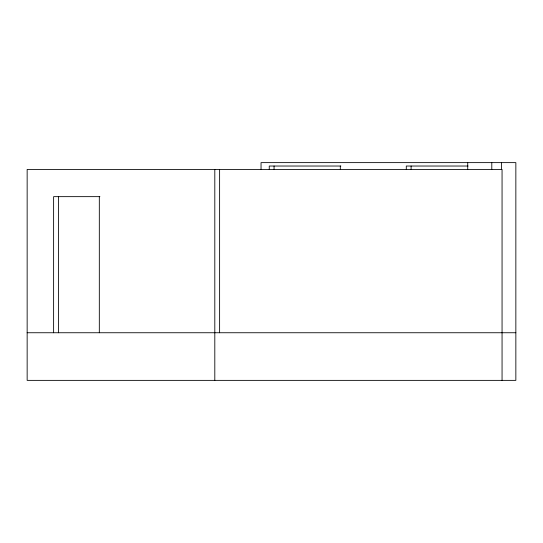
<?xml version="1.0" encoding="UTF-8"?>
<svg xmlns="http://www.w3.org/2000/svg" width="543" height="543" viewBox="0 0 543 543"><rect width="100%" height="100%" fill="white"/><g stroke="black" fill="none" stroke-linecap="round" stroke-linejoin="round"><path stroke-width="0.81" d="M340.895 166.029L269.247 166.029L269.247 169.402M468.052 166.029L406.293 166.029L406.293 169.402M99.905 196.647L53.614 196.647L53.614 332.744M27.15 332.744L515.85 332.744M502.058 380.371L502.058 169.43L27.15 169.43L27.15 380.371L515.85 380.371L515.85 162.628L261.04 162.628L261.04 169.402M501.413 162.628L501.413 169.402M491.795 162.628L491.795 169.396M467.733 162.628L467.733 169.396M411.099 166.029L411.099 169.328M340.312 166.029L340.312 169.402M274.059 166.029L274.059 169.328M219.616 169.43L219.616 332.744M214.804 169.43L214.804 380.371M99.321 196.647L99.321 332.744M58.427 196.647L58.427 332.744"/></g></svg>
